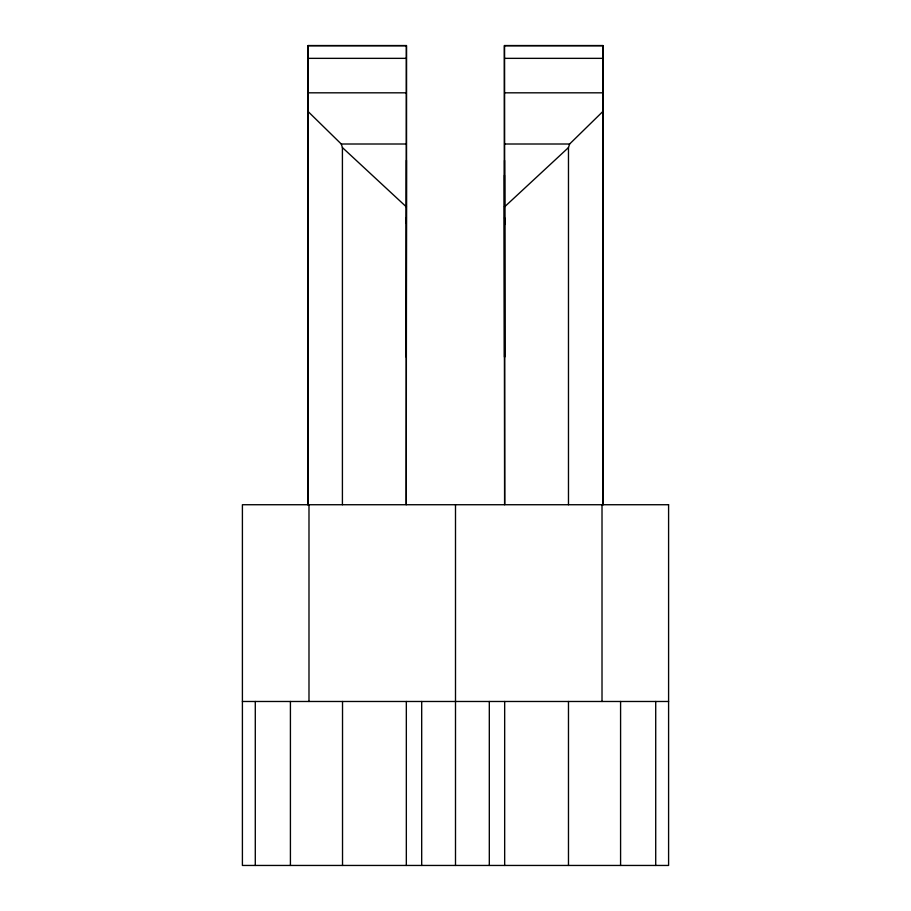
<?xml version="1.0" encoding="UTF-8"?>
<svg xmlns="http://www.w3.org/2000/svg" width="911" height="911" viewBox="0 0 911 911"><rect width="100%" height="100%" fill="white"/><g stroke="black" fill="none" stroke-linecap="round" stroke-linejoin="round"><path stroke-width="1.37" d="M308.066 45.55L307.884 504.717L308.066 45.55L406.443 45.55L406.454 206.603M307.907 342.263L308.032 310.731L307.986 342.183M307.895 206.774L307.895 175.367M308.055 175.208L307.929 206.74M406.465 206.581L406.26 504.728L406.443 45.55M406.283 342.263L406.306 310.833M602.82 45.55L603.014 504.717L602.82 45.55L504.443 45.55L504.523 357.078M504.614 357.169L504.535 160.393M602.831 357.021L602.82 160.29M602.991 357.169L602.9 160.37M504.421 206.581L504.637 504.728L504.443 45.55M405.816 223.093L406.329 217.627M568.475 504.728L568.475 147.571L569.626 144.006L603.014 111.336M504.637 206.797L568.475 147.571M307.895 45.721L406.272 45.721M504.614 45.721L602.991 45.721M307.884 58.35L406.272 58.35M504.626 58.35L603.002 58.35M307.884 92.82L406.26 92.82M504.626 92.82L603.002 92.82M307.884 111.336L341.261 144.006L406.26 144.006M504.637 144.006L569.626 144.006M242.406 701.481L668.594 701.481M341.261 144.006L342.411 147.571L406.26 206.797M504.478 206.638L504.455 175.208M504.569 217.627L505.206 224.448M655.715 701.481L655.715 865.45M620.585 701.481L620.585 865.45M602.012 504.728L602.012 701.481M568.475 701.481L568.475 865.45M504.671 701.481L504.671 865.45M489.309 701.481L489.309 865.45M455.5 504.728L455.5 865.45M421.691 701.481L421.691 865.45M406.443 160.29L406.272 357.169M406.329 701.481L406.329 865.45M342.525 701.481L342.525 865.45M342.411 147.571L342.411 504.728M308.988 504.728L308.988 701.481M290.415 701.481L290.415 865.45M255.285 701.481L255.285 865.45M668.594 504.728L242.406 504.728L242.406 865.45L668.594 865.45L668.594 504.728"/></g></svg>
